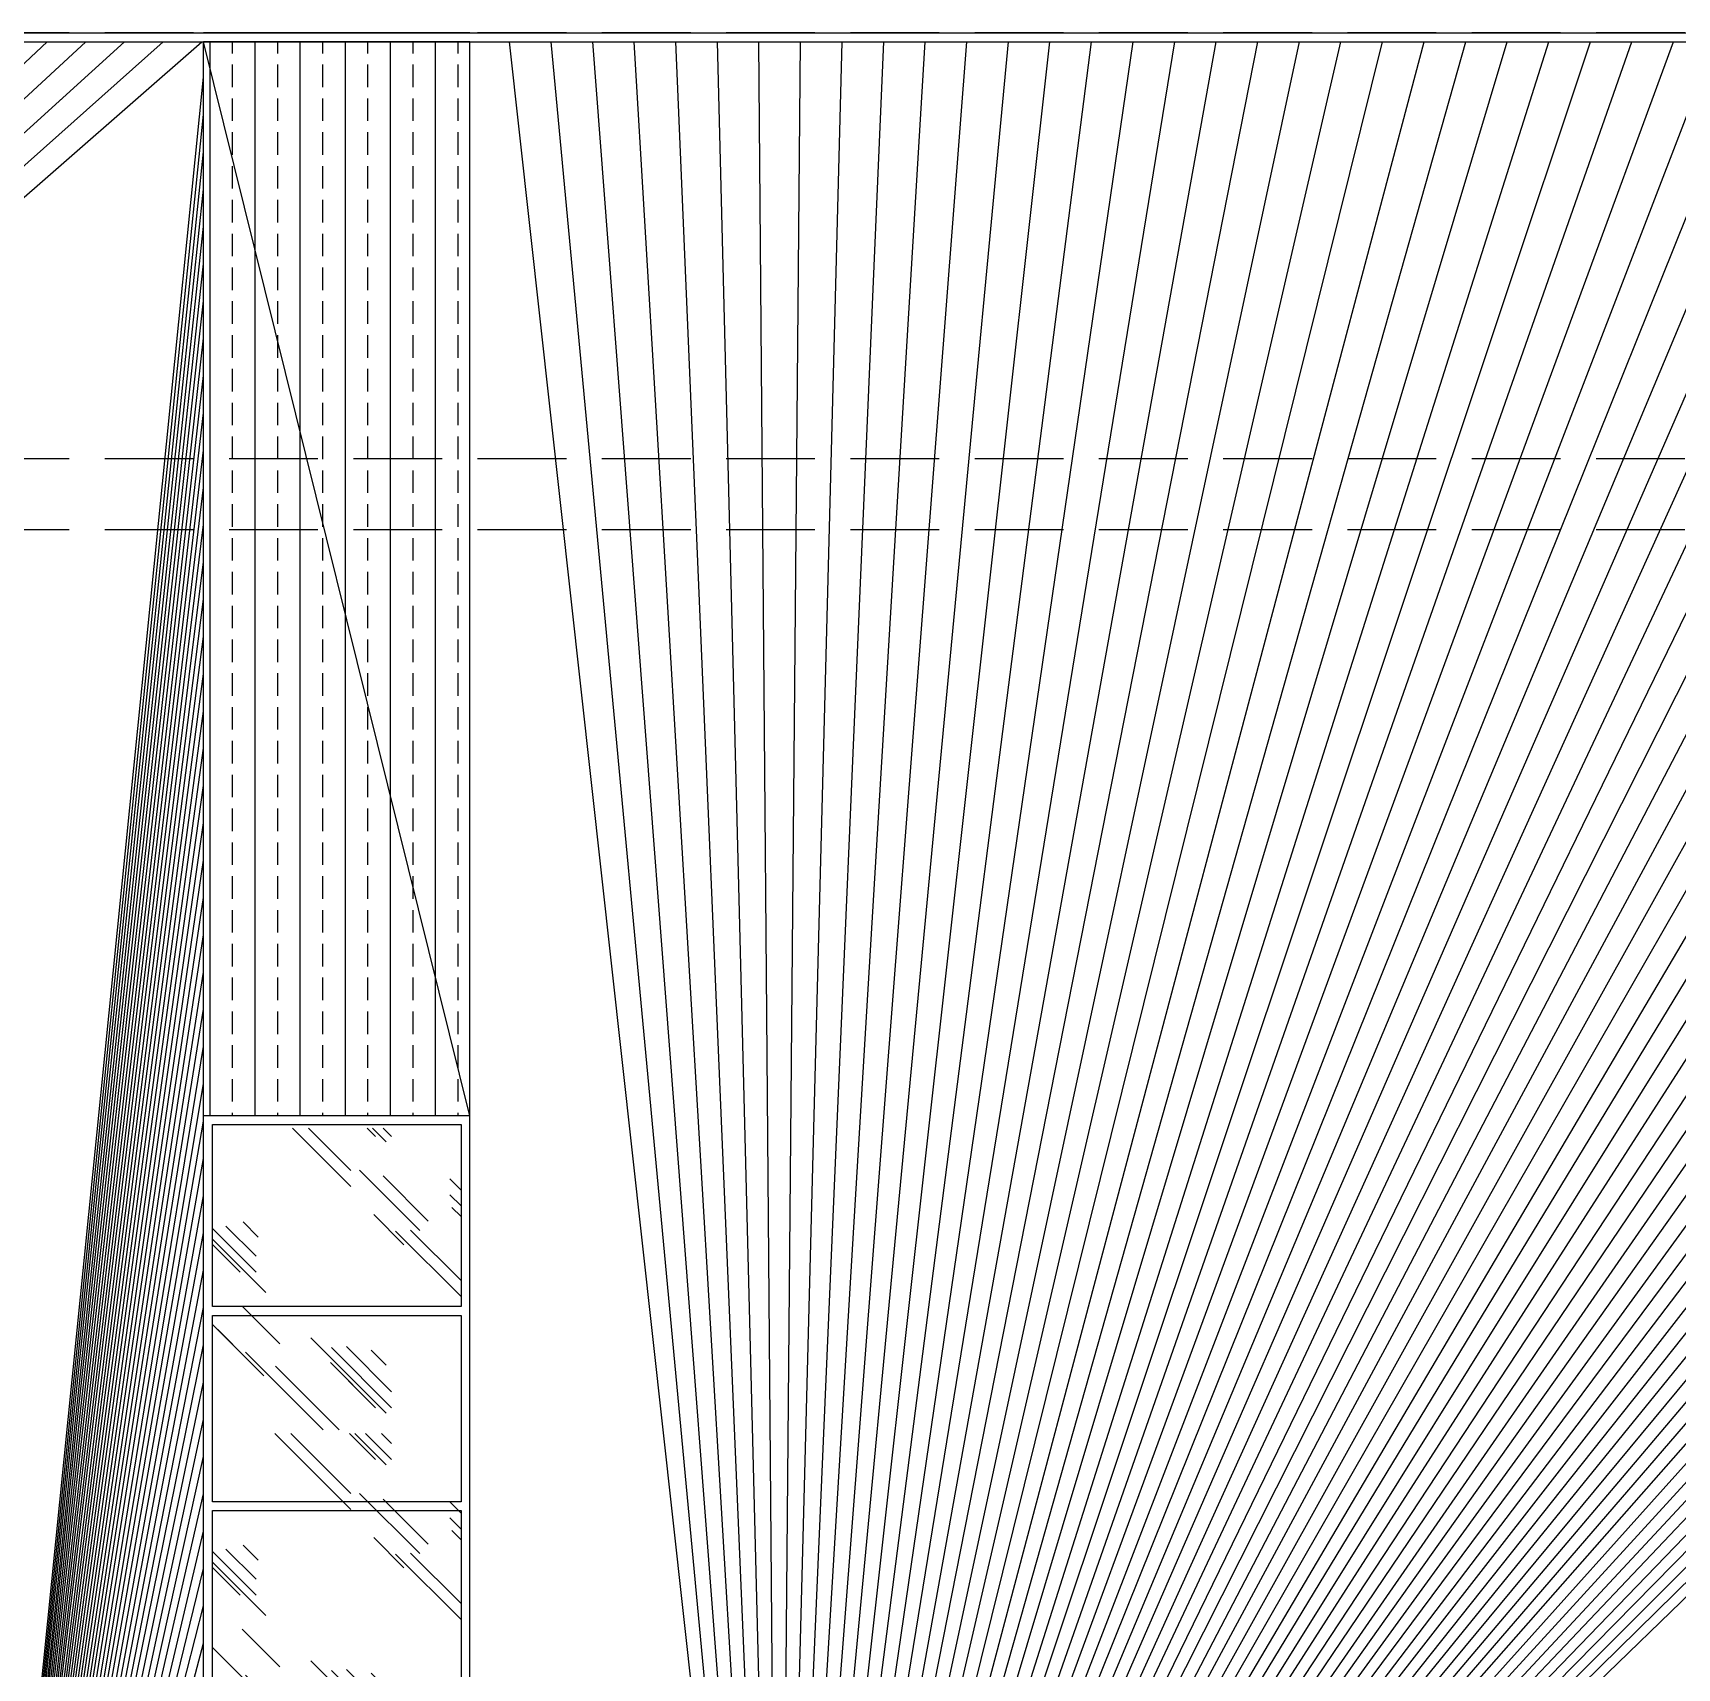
# Model space of a CAD drawing. Extents: x -2377130 to 293730, y -2 to 754590.
# Drawn here: x -1597642 to -1588380, y 522525 to 531737 of the extents above; entities that cross this region are included whole.
import ezdxf

# ---------------------------------------------------------------- set-up
doc = ezdxf.new("R2010")
doc.units = 0
doc.header["$LTSCALE"] = 1000
doc.header["$MEASUREMENT"] = 0
doc.linetypes.add('__DASH', pattern=[0.35, 0.25, -0.1])
doc.linetypes.add('DOTE', pattern=[2.4200000000000004, 2, -0.2, 0.02, -0.2])
doc.layers.get('Defpoints').update_dxf_attribs({"color": 210})
for name, color, linetype in [('A-AXIS-DOTE', 14, 'DOTE'), ('A-HATCH-2', 251, 'Continuous'), ('A-LIN-V', 9, 'Continuous'), ('A-WINDOW', 140, 'Continuous'), ('A-门窗表显示尺寸', 160, 'Continuous'), ('AS-WALL', 40, 'Continuous')]:
    doc.layers.add(name, color=color, linetype=linetype)
doc.layers.add('A-WALL-HATCH', color=8, linetype='Continuous', lineweight=13)
doc.styles.add('_TCH_DIM_T3', font='SIMPLEX', dxfattribs={"width": 0.7058823529411765, "bigfont": 'GBCBIG'})
doc.styles.add('A-DIM_T3', font='SIMPLEX', dxfattribs={"width": 0.7058823529411765, "bigfont": 'GBCBIG'})
doc.dimstyles.new('_TCH_ARCH&&20', dxfattribs={"dimtxt": 59.5, "dimasz": 20, "dimexe": 20, "dimexo": 20, "dimgap": 25.25, "dimtad": 1, "dimdec": 0, "dimzin": 0, "dimdsep": 46, "dimtxsty": '_TCH_DIM_T3', "dimblk": 'ARCHTICK', "dimcen": 0.09, "dimclrt": 7, "dimazin": 2, "dimtfac": 1, "dimtdec": 0, "dimtix": 1, "dimtmove": 2, "dimatfit": 3, "dimfxl": 0, "dimtolj": 1, "dimtzin": 0, "dimarcsym": 0})
doc.dimstyles.new('A-DIM&&20', dxfattribs={"dimtxt": 59.5, "dimasz": 20, "dimexe": 20, "dimexo": 20, "dimgap": 25.25, "dimtad": 1, "dimdec": 0, "dimzin": 0, "dimdsep": 46, "dimtxsty": 'A-DIM_T3', "dimblk": 'ARCHTICK', "dimcen": 0.09, "dimclrt": 7, "dimazin": 2, "dimtfac": 1, "dimtdec": 0, "dimtix": 1, "dimtmove": 2, "dimatfit": 3, "dimfxl": 0, "dimtolj": 1, "dimtzin": 0, "dimarcsym": 0})
pattern_1 = [(90, (-40600168531, -3384804562.000004), (-238.125, -1.848892746611746e-30), [])]

# ---------------------------------------------------------------- blocks, each defined once
blk = doc.blocks.new('_ArchTick')
at = {"color": 0, "linetype": 'ByBlock', "const_width": 0.4}
blk.add_lwpolyline([(-0.5, -0.5), (0.5, 0.5)], dxfattribs=at)
blk = doc.blocks.new('*D618')
at = {"layer": 'A-门窗表显示尺寸', "color": 0, "lineweight": -2}
for p, q in [((-1802664.319735164, 520137.4520265377), (-1802494.319735165, 520137.4520265377)), ((-1802514.319735165, 519937.4520265377), (-1802514.319735165, 520137.4520265377)), ((-1802664.319735164, 519937.4520265377), (-1802494.319735165, 519937.4520265377))]:
    blk.add_line(p, q, dxfattribs=at)
at = {"layer": 'Defpoints', "color": 0}
for p in [(-1802684.319735164, 520137.4520265377), (-1802514.319735165, 520137.4520265377), (-1802684.319735164, 519937.4520265377)]:
    blk.add_point(p, dxfattribs=at)
at = {"layer": 'A-门窗表显示尺寸', "color": 0, "lineweight": -2, "xscale": 20, "yscale": 20, "zscale": 20}
for p, rotation in [((-1802514.319735165, 520137.4520265377), 90), ((-1802514.319735165, 519937.4520265377), 270)]:
    blk.add_blockref('_ArchTick', p, dxfattribs=dict(at, rotation=rotation))
at = {"layer": 'A-门窗表显示尺寸', "color": 7, "insert": (-1802569.319735165, 520037.4520265381), "char_height": 59.5, "attachment_point": 5, "rotation": 90, "style": '_TCH_DIM_T3'}
blk.add_mtext('\\A1;200', dxfattribs=at)
blk = doc.blocks.new('*D619')
at = {"layer": 'A-门窗表显示尺寸', "color": 0, "lineweight": -2}
for p, q in [((-1802664.319735164, 521237.4520265376), (-1802494.319735165, 521237.4520265376)), ((-1802514.319735165, 520137.4520265377), (-1802514.319735165, 521237.4520265376)), ((-1802664.319735164, 520137.4520265377), (-1802494.319735165, 520137.4520265377))]:
    blk.add_line(p, q, dxfattribs=at)
at = {"layer": 'Defpoints', "color": 0}
for p in [(-1802684.319735164, 521237.4520265376), (-1802514.319735165, 521237.4520265376), (-1802684.319735164, 520137.4520265377)]:
    blk.add_point(p, dxfattribs=at)
at = {"layer": 'A-门窗表显示尺寸', "color": 0, "lineweight": -2, "xscale": 20, "yscale": 20, "zscale": 20}
for p, rotation in [((-1802514.319735165, 521237.4520265376), 90), ((-1802514.319735165, 520137.4520265377), 270)]:
    blk.add_blockref('_ArchTick', p, dxfattribs=dict(at, rotation=rotation))
at = {"layer": 'A-门窗表显示尺寸', "color": 7, "insert": (-1802569.319735165, 520687.4520265381), "char_height": 59.5, "attachment_point": 5, "rotation": 90, "style": '_TCH_DIM_T3'}
blk.add_mtext('\\A1;1100', dxfattribs=at)
blk = doc.blocks.new('*D620')
at = {"layer": 'A-门窗表显示尺寸', "color": 0, "lineweight": -2}
for p, q in [((-1802664.319735164, 522337.4520265376), (-1802494.319735165, 522337.4520265376)), ((-1802514.319735165, 521237.4520265376), (-1802514.319735165, 522337.4520265376)), ((-1802664.319735164, 521237.4520265376), (-1802494.319735165, 521237.4520265376))]:
    blk.add_line(p, q, dxfattribs=at)
at = {"layer": 'Defpoints', "color": 0}
for p in [(-1802684.319735164, 522337.4520265376), (-1802514.319735165, 522337.4520265376), (-1802684.319735164, 521237.4520265376)]:
    blk.add_point(p, dxfattribs=at)
at = {"layer": 'A-门窗表显示尺寸', "color": 0, "lineweight": -2, "xscale": 20, "yscale": 20, "zscale": 20}
for p, rotation in [((-1802514.319735165, 522337.4520265376), 90), ((-1802514.319735165, 521237.4520265376), 270)]:
    blk.add_blockref('_ArchTick', p, dxfattribs=dict(at, rotation=rotation))
at = {"layer": 'A-门窗表显示尺寸', "color": 7, "insert": (-1802569.319735165, 521787.452026538), "char_height": 59.5, "attachment_point": 5, "rotation": 90, "style": '_TCH_DIM_T3'}
blk.add_mtext('\\A1;1100', dxfattribs=at)
blk = doc.blocks.new('*D621')
at = {"layer": 'A-门窗表显示尺寸', "color": 0, "lineweight": -2}
for p, q in [((-1802664.319735164, 523437.4520265376), (-1802494.319735165, 523437.4520265376)), ((-1802514.319735165, 522337.4520265376), (-1802514.319735165, 523437.4520265376)), ((-1802664.319735164, 522337.4520265376), (-1802494.319735165, 522337.4520265376))]:
    blk.add_line(p, q, dxfattribs=at)
at = {"layer": 'Defpoints', "color": 0}
for p in [(-1802684.319735164, 523437.4520265376), (-1802514.319735165, 523437.4520265376), (-1802684.319735164, 522337.4520265376)]:
    blk.add_point(p, dxfattribs=at)
at = {"layer": 'A-门窗表显示尺寸', "color": 0, "lineweight": -2, "xscale": 20, "yscale": 20, "zscale": 20}
for p, rotation in [((-1802514.319735165, 523437.4520265376), 90), ((-1802514.319735165, 522337.4520265376), 270)]:
    blk.add_blockref('_ArchTick', p, dxfattribs=dict(at, rotation=rotation))
at = {"layer": 'A-门窗表显示尺寸', "color": 7, "insert": (-1802569.319735165, 522887.452026538), "char_height": 59.5, "attachment_point": 5, "rotation": 90, "style": '_TCH_DIM_T3'}
blk.add_mtext('\\A1;1100', dxfattribs=at)
blk = doc.blocks.new('*D622')
at = {"layer": 'A-门窗表显示尺寸', "color": 0, "lineweight": -2}
for p, q in [((-1802664.319735164, 524537.4520265376), (-1802494.319735166, 524537.4520265376)), ((-1802514.319735165, 523437.4520265376), (-1802514.319735166, 524537.4520265376)), ((-1802664.319735164, 523437.4520265376), (-1802494.319735165, 523437.4520265376))]:
    blk.add_line(p, q, dxfattribs=at)
at = {"layer": 'Defpoints', "color": 0}
for p in [(-1802684.319735164, 524537.4520265376), (-1802514.319735166, 524537.4520265376), (-1802684.319735164, 523437.4520265376)]:
    blk.add_point(p, dxfattribs=at)
at = {"layer": 'A-门窗表显示尺寸', "color": 0, "lineweight": -2, "xscale": 20, "yscale": 20, "zscale": 20}
for p, rotation in [((-1802514.319735166, 524537.4520265376), 90), ((-1802514.319735165, 523437.4520265376), 270)]:
    blk.add_blockref('_ArchTick', p, dxfattribs=dict(at, rotation=rotation))
at = {"layer": 'A-门窗表显示尺寸', "color": 7, "insert": (-1802569.319735165, 523987.452026538), "char_height": 59.5, "attachment_point": 5, "rotation": 90, "style": '_TCH_DIM_T3'}
blk.add_mtext('\\A1;1100', dxfattribs=at)
blk = doc.blocks.new('*D623')
at = {"layer": 'A-门窗表显示尺寸', "color": 0, "lineweight": -2}
for p, q in [((-1802664.319735164, 525637.4520265376), (-1802494.319735165, 525637.4520265376)), ((-1802514.319735165, 524537.4520265376), (-1802514.319735165, 525637.4520265376)), ((-1802664.319735164, 524537.4520265376), (-1802494.319735165, 524537.4520265376))]:
    blk.add_line(p, q, dxfattribs=at)
at = {"layer": 'Defpoints', "color": 0}
for p in [(-1802684.319735164, 525637.4520265376), (-1802514.319735165, 525637.4520265376), (-1802684.319735164, 524537.4520265376)]:
    blk.add_point(p, dxfattribs=at)
at = {"layer": 'A-门窗表显示尺寸', "color": 0, "lineweight": -2, "xscale": 20, "yscale": 20, "zscale": 20}
for p, rotation in [((-1802514.319735165, 525637.4520265376), 90), ((-1802514.319735165, 524537.4520265376), 270)]:
    blk.add_blockref('_ArchTick', p, dxfattribs=dict(at, rotation=rotation))
at = {"layer": 'A-门窗表显示尺寸', "color": 7, "insert": (-1802569.319735165, 525087.452026538), "char_height": 59.5, "attachment_point": 5, "rotation": 90, "style": '_TCH_DIM_T3'}
blk.add_mtext('\\A1;1100', dxfattribs=at)
blk = doc.blocks.new('*D624')
at = {"layer": 'A-门窗表显示尺寸', "color": 0, "lineweight": -2}
for p, q in [((-1802644.319735164, 525637.4520265376), (-1802300.000000078, 525637.4520265376)), ((-1802320.000000078, 517237.4520265394), (-1802320.000000078, 525637.4520265376)), ((-1802644.319735164, 517237.4520265394), (-1802300.000000078, 517237.4520265394))]:
    blk.add_line(p, q, dxfattribs=at)
at = {"layer": 'Defpoints', "color": 0}
for p in [(-1802664.319735164, 525637.4520265376), (-1802320.000000078, 525637.4520265376), (-1802664.319735164, 517237.4520265394)]:
    blk.add_point(p, dxfattribs=at)
at = {"layer": 'A-门窗表显示尺寸', "color": 0, "lineweight": -2, "xscale": 20, "yscale": 20, "zscale": 20}
for p, rotation in [((-1802320.000000078, 525637.4520265376), 90), ((-1802320.000000078, 517237.4520265394), 270)]:
    blk.add_blockref('_ArchTick', p, dxfattribs=dict(at, rotation=rotation))
at = {"layer": 'A-门窗表显示尺寸', "color": 7, "insert": (-1802375.000000078, 521437.4520265389), "char_height": 59.5, "attachment_point": 5, "rotation": 90, "style": '_TCH_DIM_T3'}
blk.add_mtext('\\A1;8400', dxfattribs=at)
blk = doc.blocks.new('*D625')
at = {"layer": 'A-门窗表显示尺寸', "color": 0, "lineweight": -2}
for p, q in [((-1803590.399681424, 525102.5479734626), (-1803590.399681424, 525272.0383787705)), ((-1803590.399681424, 525252.0383787705), (-1802090.399681419, 525252.0383787705)), ((-1802090.399681419, 525102.5479734626), (-1802090.399681419, 525272.0383787705))]:
    blk.add_line(p, q, dxfattribs=at)
at = {"layer": 'Defpoints', "color": 0}
for p in [(-1802090.399681419, 525252.0383787705), (-1803590.399681424, 525082.5479734626), (-1802090.399681419, 525082.5479734626)]:
    blk.add_point(p, dxfattribs=at)
at = {"layer": 'A-门窗表显示尺寸', "color": 0, "lineweight": -2, "xscale": 20, "yscale": 20, "zscale": 20, "rotation": 180}
blk.add_blockref('_ArchTick', (-1803590.399681424, 525252.0383787705), dxfattribs=at)
at = {"layer": 'A-门窗表显示尺寸', "color": 0, "lineweight": -2, "xscale": 20, "yscale": 20, "zscale": 20}
blk.add_blockref('_ArchTick', (-1802090.399681419, 525252.0383787705), dxfattribs=at)
at = {"layer": 'A-门窗表显示尺寸', "color": 7, "insert": (-1802840.399681421, 525307.0383787705), "char_height": 59.5, "attachment_point": 5, "style": 'A-DIM_T3'}
blk.add_mtext('\\A1;1500', dxfattribs=at)
blk = doc.blocks.new('C1454')
at = {"layer": 'A-HATCH-2'}
h = blk.add_hatch(dxfattribs=at)
h.set_pattern_fill('ANSI31', color=8, scale=150, angle=45)
h.set_pattern_definition([(90, (-63500.0000000752, -99.99999999988358), (-238.125, 0), [])])
h.paths.add_polyline_path([(-1803590.3996815, 520137.4520265375), (-1802090.399681419, 520137.4520265375), (-1802090.399681419, 519937.4520265375), (-1803590.3996815, 519937.4520265375)])
at = {"layer": 'A-WALL-HATCH'}
h = blk.add_hatch(dxfattribs=at)
h.set_pattern_fill('玻璃2', color=8, scale=100)
h.set_pattern_definition([(45, (2950370.000000008, 40.00000002526212), (0, 1527.350647362943), [600, -360, 600, -360, 240, -523.28157]), (45, (2950340.000000008, 70.00000002526212), (0, 1527.350647362943), [480, -600, 360, -360, 420, -463.28157]), (45, (2950340.000000008, 160.0000000252621), (0, 1527.350647362943), [360, -720, 240, -360, 540, -463.28157]), (45, (2950430.000000008, 70.00000002526212), (0, 1527.350647362943), [360, -720, 300, -1303.2815]), (45, (2950520.000000008, 160.0000000252621), (0, 1527.350647362943), [180, -900, 120, -1483.2815]), (45, (2950370.000000008, 310.0000000252621), (0, 1527.350647362943), [120, -900, 120, -480, 300, -763.28157]), (45, (2950910.000000008, 220.0000000252621), (0, 1527.350647362943), [600, -900, 720, -475.28157]), (45, (2950910.000000008, 130.0000000252621), (0, 1527.350647362943), [840, -600, 900, -355.28157]), (45, (2951060.000000008, 250.0000000252621), (0, -1697.056274847714), [600, -840, 480, -763.28157]), (45, (2950970.000000008, 430.0000000252621), (0, 1527.350647362943), [300, -1200, 360, -823.28157]), (45, (2951150.000000008, 340.0000000252621), (0, 1527.350647362943), [240, -1200, 240, -1003.2815])])
h.paths.add_polyline_path([(-1803540.399681425, 523867.4520265374), (-1802140.399681419, 523867.4520265374), (-1802140.399681419, 525567.4520265374), (-1803540.399681425, 525567.4520265374)])
h = blk.add_hatch(dxfattribs=at)
h.set_pattern_fill('玻璃2', color=8, scale=100)
h.set_pattern_definition([(45, (2950370.000000008, -1779.999999974738), (0, 1527.350647362943), [600, -360, 600, -360, 240, -523.28157]), (45, (2950340.000000008, -1749.999999974738), (0, 1527.350647362943), [480, -600, 360, -360, 420, -463.28157]), (45, (2950340.000000008, -1659.999999974738), (0, 1527.350647362943), [360, -720, 240, -360, 540, -463.28157]), (45, (2950430.000000008, -1749.999999974738), (0, 1527.350647362943), [360, -720, 300, -1303.2815]), (45, (2950520.000000008, -1659.999999974738), (0, 1527.350647362943), [180, -900, 120, -1483.2815]), (45, (2950370.000000008, -1509.999999974738), (0, 1527.350647362943), [120, -900, 120, -480, 300, -763.28157]), (45, (2950910.000000008, -1599.999999974738), (0, 1527.350647362943), [600, -900, 720, -475.28157]), (45, (2950910.000000008, -1689.999999974738), (0, 1527.350647362943), [840, -600, 900, -355.28157]), (45, (2951060.000000008, -1569.999999974738), (0, -1697.056274847714), [600, -840, 480, -763.28157]), (45, (2950970.000000008, -1389.999999974738), (0, 1527.350647362943), [300, -1200, 360, -823.28157]), (45, (2951150.000000008, -1479.999999974738), (0, 1527.350647362943), [240, -1200, 240, -1003.2815])])
h.paths.add_polyline_path([(-1802140.399681419, 522332.4520265374), (-1803540.399681425, 522332.4520265374), (-1803540.399681425, 522047.4520265374), (-1802140.399681419, 522047.4520265374)])
h.paths.add_polyline_path([(-1803540.399681425, 522382.4520265374), (-1802140.399681419, 522382.4520265374), (-1802140.399681419, 523847.4520265374), (-1803540.399681425, 523847.4520265374)])
h = blk.add_hatch(dxfattribs=at)
h.set_pattern_fill('玻璃2', color=8, scale=100)
h.set_pattern_definition([(45, (2950370.000000008, -3594.999999974738), (0, 1527.350647362943), [600, -360, 600, -360, 240, -523.28157]), (45, (2950340.000000008, -3564.999999974738), (0, 1527.350647362943), [480, -600, 360, -360, 420, -463.28157]), (45, (2950340.000000008, -3474.999999974738), (0, 1527.350647362943), [360, -720, 240, -360, 540, -463.28157]), (45, (2950430.000000008, -3564.999999974738), (0, 1527.350647362943), [360, -720, 300, -1303.2815]), (45, (2950520.000000008, -3474.999999974738), (0, 1527.350647362943), [180, -900, 120, -1483.2815]), (45, (2950370.000000008, -3324.999999974738), (0, 1527.350647362943), [120, -900, 120, -480, 300, -763.28157]), (45, (2950910.000000008, -3414.999999974738), (0, 1527.350647362943), [600, -900, 720, -475.28157]), (45, (2950910.000000008, -3504.999999974738), (0, 1527.350647362943), [840, -600, 900, -355.28157]), (45, (2951060.000000008, -3384.999999974738), (0, -1697.056274847714), [600, -840, 480, -763.28157]), (45, (2950970.000000008, -3204.999999974738), (0, 1527.350647362943), [300, -1200, 360, -823.28157]), (45, (2951150.000000008, -3294.999999974738), (0, 1527.350647362943), [240, -1200, 240, -1003.2815])])
h.paths.add_polyline_path([(-1803540.399681425, 520232.4520265374), (-1802140.399681419, 520232.4520265374), (-1802140.399681419, 522032.4520265374), (-1803540.399681425, 522032.4520265374)])
at = {"layer": 'A-LIN-V', "color": 8}
for p, q in [((-1803590.399681425, 525637.4520265374), (-1802090.399681419, 525637.4520265374)), ((-1803590.3996815, 520137.4520265375), (-1802190.399681494, 520137.4520265375))]:
    blk.add_line(p, q, dxfattribs=at)
at = {"layer": 'A-WALL-HATCH', "color": 8}
blk.add_line((-1802314.319735163, 519937.4520265375), (-1802314.319735163, 520137.4520265375), dxfattribs=at)
at = {"layer": 'A-WINDOW', "color": 8}
for p, q in [((-1803590.399681424, 520117.4520265375), (-1803590.399681424, 525637.4520265374)), ((-1803590.399681425, 525637.4520265374), (-1802090.399681419, 525637.4520265374)), ((-1802090.399681419, 520117.4520265375), (-1802090.399681419, 525637.4520265374)), ((-1803590.399681425, 520137.4520265375), (-1802090.399681419, 520137.4520265375))]:
    blk.add_line(p, q, dxfattribs=at)
for points in [[(-1803540.399681014, 524562.4520265374), (-1802140.399681009, 524562.4520265374), (-1802140.399681419, 525587.4520265374), (-1803540.399681425, 525587.4520265374)], [(-1803540.399681014, 523462.4520265374), (-1802140.399681009, 523462.4520265374), (-1802140.399681009, 524512.4520265374), (-1803540.399681014, 524512.4520265374)], [(-1803540.399681014, 522362.4520265374), (-1802140.399681009, 522362.4520265374), (-1802140.399681009, 523412.4520265374), (-1803540.399681014, 523412.4520265374)], [(-1803540.399681015, 522312.4520265374), (-1803540.399681015, 521262.4520265374), (-1802140.399681009, 521262.4520265374), (-1802140.399681009, 522312.4520265374)], [(-1803540.399681425, 520187.4520265374), (-1802140.399681419, 520187.4520265374), (-1802140.399681009, 521212.4520265374), (-1803540.399681015, 521212.4520265374)], [(-1803590.3996815, 520137.4520265375), (-1802090.399681419, 520137.4520265375), (-1802090.399681419, 519937.4520265375), (-1803590.3996815, 519937.4520265375)]]:
    blk.add_lwpolyline(points, close=True, dxfattribs=at)
at = {"layer": 'A-门窗表显示尺寸', "color": 8}
for p1, p2, distance, dimstyle, picture, middle in [((-1802684.319735163, 524537.4520265374), (-1802684.319735163, 525637.4520265374), -169.99999999790452, '_TCH_ARCH&&20', '*D623', (-1802569.319735165, 525087.452026538)), ((-1802664.319735163, 517237.4520265392), (-1802664.319735163, 525637.4520265374), -344.3197350848932, '_TCH_ARCH&&20', '*D624', (-1802375.000000078, 521437.4520265389)), ((-1803590.399681424, 525082.5479734626), (-1802090.399681419, 525082.5479734626), 169.49040530784987, 'A-DIM&&20', '*D625', (-1802840.399681421, 525307.0383787705)), ((-1802684.319735163, 523437.4520265374), (-1802684.319735163, 524537.4520265374), -169.9999999969732, '_TCH_ARCH&&20', '*D622', (-1802569.319735165, 523987.452026538)), ((-1802684.319735163, 522337.4520265374), (-1802684.319735163, 523437.4520265374), -169.99999999790452, '_TCH_ARCH&&20', '*D621', (-1802569.319735165, 522887.452026538)), ((-1802684.319735163, 521237.4520265374), (-1802684.319735163, 522337.4520265374), -169.99999999790452, '_TCH_ARCH&&20', '*D620', (-1802569.319735165, 521787.452026538)), ((-1802684.319735163, 520137.4520265375), (-1802684.319735163, 521237.4520265374), -169.99999999790452, '_TCH_ARCH&&20', '*D619', (-1802569.319735165, 520687.4520265381)), ((-1802684.319735163, 519937.4520265375), (-1802684.319735163, 520137.4520265375), -169.99999999790452, '_TCH_ARCH&&20', '*D618', (-1802569.319735165, 520037.4520265381))]:
    dim = blk.add_aligned_dim(p1=p1, p2=p2, distance=distance, dimstyle=dimstyle, dxfattribs=at)
    dim.commit()
    dim.dimension.update_dxf_attribs({"geometry": picture, "text_midpoint": middle})

msp = doc.modelspace()

# ---------------------------------------------------------------- hatches: boundary and pattern name
at = {"layer": 'A-HATCH-2'}
h = msp.add_hatch(dxfattribs=at)
h.set_pattern_fill('ANSI31', color=8, scale=150, angle=45.00000000000001)
h.set_pattern_definition(pattern_1)
h.paths.add_polyline_path([(-1596680.163610089, 517237.4520265036), (-1600180.163610022, 517237.4520265034), (-1610480.163629169, 517237.4520265403), (-1597880.163610728, 517237.452026517), (-1597880.163608962, 519637.4520265402), (-1604280.163611836, 519637.4520265281), (-1605480.163610014, 519637.4520265332), (-1610480.163610027, 519637.4520265332), (-1610480.163609132, 517237.4520264879), (-1611680.163610084, 517237.4520265393), (-1611680.163610085, 531687.4520265197), (-1596680.163610089, 531687.4520265204)])
h = msp.add_hatch(dxfattribs=at)
h.set_pattern_fill('ANSI33', color=8, scale=80, angle=45)
h.set_pattern_definition([(90, (0, 0), (-254, 0), []), (90, (127.0000548563661, 127.0000548563661), (-254, 0), [127, -63.5])])
h.paths.add_polyline_path([(-1596680.163610202, 525637.4520265121), (-1595180.163610122, 525637.4520265121), (-1595180.163610122, 531687.4520264948), (-1596680.163610202, 531687.4520264948)])
h = msp.add_hatch(dxfattribs=at)
h.set_pattern_fill('ANSI31', color=8, scale=150, angle=45.00000000000001)
h.set_pattern_definition(pattern_1)
h.paths.add_polyline_path([(-1579068.25130372, 517237.4520265083), (-1583680.163610134, 517237.4520265081), (-1587780.163558922, 517237.4520264665), (-1587780.163611063, 517237.4520265403), (-1583680.16355981, 517237.452026517), (-1583680.163558043, 519637.4520265402), (-1587780.163611952, 519637.4520265403), (-1587780.163558032, 517237.4520264671), (-1588980.163610098, 517237.4520264887), (-1588980.163610121, 522237.452026539), (-1593980.163610134, 522237.452026539), (-1593980.163610134, 517237.4520265026), (-1595180.163610196, 517237.4520265273), (-1595180.163610197, 531687.4520265197), (-1579068.25130372, 531687.4520265204)])

# ---------------------------------------------------------------- linework, layer by layer
at = {"layer": 'A-AXIS-DOTE', "color": 8, "linetype": '__DASH', "ltscale": 2}
for p, q in [((-1549136.763928719, 531737.4520265155), (-1668400, 531737.4520265153)), ((-1549136.763928719, 529337.4520265154), (-1668400, 529337.4520265153)), ((-1549136.763928719, 528937.4520265154), (-1668400, 528937.4520265153))]:
    msp.add_line(p, q, dxfattribs=at)
at = {"layer": 'A-LIN-V', "color": 8}
for p, q in [((-1666130.163630539, 531737.4520265153), (-1555630.163606622, 531737.4520265152)), ((-1595180.163630163, 531737.4520264899), (-1596680.163610202, 531737.4520264899)), ((-1666130.163630539, 531687.4520265153), (-1555630.163606622, 531687.4520265152)), ((-1596680.163610202, 516937.4520265246), (-1596680.163610202, 531687.4520264899)), ((-1595180.163610122, 531687.4520264899), (-1596680.163610202, 531687.45202649)), ((-1595180.163630163, 516937.4520265246), (-1595180.163630164, 531687.4520264899))]:
    msp.add_line(p, q, dxfattribs=at)
at = {"layer": 'AS-WALL', "color": 8}
msp.add_lwpolyline([(-1595180.163630163, 525637.4520265121), (-1595180.163630163, 525637.4520265121), (-1596680.163610202, 531687.4520265152)], dxfattribs=at)

# ---------------------------------------------------------------- block references
at = {"layer": 'A-LIN-V', "color": 8, "xscale": -1}
msp.add_blockref('C1454', (-3398770.563291621, -2.526212483644485e-08), dxfattribs=at)

doc.saveas('drawing.dxf')
